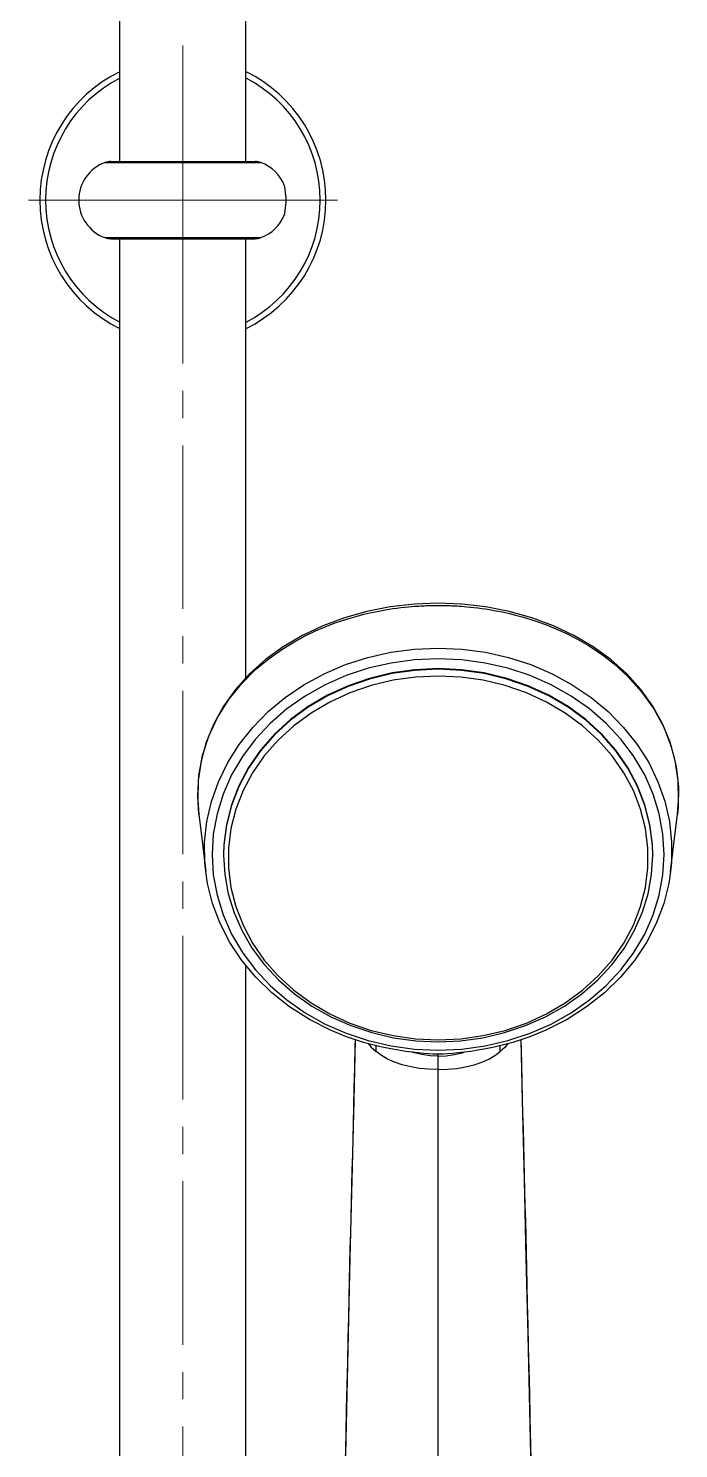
# Model space of a CAD drawing. Extents: x 0 to 3160, y 0 to 2315.
# Drawn here: x 903.9 to 1017.5, y 894 to 1142.2 of the extents above; entities that cross this region are included whole.
import ezdxf

# ---------------------------------------------------------------- set-up
doc = ezdxf.new("R2010")
doc.units = 0
doc.header["$LTSCALE"] = 3
doc.header["$MEASUREMENT"] = 0
doc.linetypes.add('CENTER2', pattern=[28.575, 19.05, -3.175, 3.175, -3.175])
doc.layers.add('Cneter', color=1, linetype='CENTER2', lineweight=13)
doc.layers.add('DEF_LAYER_ASSEM_MEMBER', color=7, linetype='CONTINUOUS')
doc.layers.add('MEMBER', color=7, linetype='CONTINUOUS')

msp = doc.modelspace()

# ---------------------------------------------------------------- linework, layer by layer
at = {"layer": 'Cneter', "lineweight": 5, "ltscale": 0.5}
for q in [(930.9, 1139.17), (903.9, 1112.17), (930.9, 556.63), (957.9, 1112.17)]:
    msp.add_line((930.9, 1112.17), q, dxfattribs=at)
at = {"layer": 'DEF_LAYER_ASSEM_MEMBER', "color": 7, "linetype": 'Continuous'}
for p, q in [((919.9, 1118.92), (919.9, 1193.17)), ((941.9, 1118.92), (941.9, 1193.17)), ((918.31, 1118.92), (943.5, 1118.92)), ((918.31, 1105.42), (943.5, 1105.42)), ((919.9, 836.43), (919.9, 1105.42)), ((941.9, 1028.67), (941.9, 1105.42)), ((941.9, 836.05), (941.9, 978.46))]:
    msp.add_line(p, q, dxfattribs=at)
at = {"layer": 'DEF_LAYER_ASSEM_MEMBER', "color": 9, "linetype": 'Continuous'}
for p, q in [((917.27, 1118.73), (944.54, 1118.73)), ((917.27, 1105.61), (944.54, 1105.61))]:
    msp.add_line(p, q, dxfattribs=at)
at = {"layer": 'DEF_LAYER_ASSEM_MEMBER', "color": 7, "linetype": 'Continuous'}
for centre, radius, start, end in [((930.9, 1112.17), 25, 116.1808, 243.8192), ((930.9, 1112.17), 25, 296.1808, 63.8192), ((919.7, 1112.17), 7, 110.3641, 249.6359), ((918.31, 1115.92), 3, 90, 110.3641), ((943.5, 1115.92), 3, 69.6359, 90), ((942.1, 1112.17), 7, 20.9248, 69.6359), ((942.1, 1112.17), 7, 290.3641, 339.0752), ((918.31, 1108.42), 3, 249.6359, 270), ((943.5, 1108.42), 3, 270, 290.3641)]:
    msp.add_arc(centre, radius, start, end, dxfattribs=at)
at = {"layer": 'DEF_LAYER_ASSEM_MEMBER', "color": 9, "linetype": 'Continuous'}
for start, end in [(117.3504, 242.6496), (297.3504, 62.6496)]:
    msp.add_arc((930.9, 1112.17), 24, start, end, dxfattribs=at)
at = {"layer": 'DEF_LAYER_ASSEM_MEMBER', "color": 7, "linetype": 'Continuous', "start_tangent": (0.233784, 0.972289), "end_tangent": (-0.233785, 0.972288)}
msp.add_spline([(948.64, 1109.67), (948.79, 1110.4), (948.93, 1112.17), (948.79, 1113.94), (948.64, 1114.67)], degree=3, dxfattribs=at)
at = {"layer": 'MEMBER', "color": 9, "linetype": 'Continuous'}
for p, q in [((933.68, 1011.62), (934.33, 1015.12)), ((933.48, 1008.07), (933.68, 1011.62)), ((933.68, 1004.81), (933.48, 1008.07)), ((938.05, 999.46), (938, 997.7)), ((989.95, 965.45), (990.05, 961.33)), ((975.5, 839.14), (975.5, 962.91))]:
    msp.add_line(p, q, dxfattribs=at)
at = {"layer": 'MEMBER', "color": 7, "linetype": 'Continuous'}
for p, q in [((940.4, 1009.06), (940.4, 1009.18)), ((938, 997.82), (938, 997.7)), ((1013, 997.82), (1013, 997.7))]:
    msp.add_line(p, q, dxfattribs=at)
for points in [[(975.5, 1041.71), (971.35, 1041.55), (967.14, 1041.07), (963.06, 1040.27), (959.13, 1039.18), (955.36, 1037.78), (951.78, 1036.09), (948.42, 1034.12), (945.33, 1031.87), (942.54, 1029.38), (940.09, 1026.66), (938, 1023.75), (936.3, 1020.68), (934.98, 1017.46), (934.08, 1014.15), (933.58, 1010.76), (933.49, 1007.32), (933.69, 1004.81)], [(1017.32, 1004.84), (1017.51, 1007.32), (1017.42, 1010.76), (1016.92, 1014.16), (1016.01, 1017.47), (1014.7, 1020.67), (1013, 1023.75), (1010.91, 1026.66), (1008.46, 1029.38), (1005.67, 1031.87), (1002.58, 1034.12), (999.22, 1036.09), (995.64, 1037.78), (991.87, 1039.18), (987.93, 1040.28), (983.85, 1041.07), (979.64, 1041.55), (975.5, 1041.71)], [(934.89, 994.83), (934.74, 996.38), (934.7, 999.99), (935.09, 1003.58), (935.89, 1007.1), (937.1, 1010.54), (938.72, 1013.87), (940.72, 1017.04), (943.09, 1020.03), (945.79, 1022.78), (948.79, 1025.27), (952.05, 1027.48), (955.57, 1029.39), (959.3, 1031), (963.22, 1032.26), (967.25, 1033.17), (971.36, 1033.72), (975.5, 1033.9)], [(975.5, 1033.9), (979.63, 1033.72), (983.74, 1033.17), (987.78, 1032.26), (991.69, 1031), (995.43, 1029.39), (998.94, 1027.48), (1002.21, 1025.27), (1005.21, 1022.78), (1007.91, 1020.03), (1010.28, 1017.04), (1012.28, 1013.87), (1013.89, 1010.54), (1015.1, 1007.11), (1015.91, 1003.58), (1016.29, 999.99), (1016.26, 996.38), (1016.11, 994.83)], [(975.5, 1032.03), (971.37, 1031.84), (967.29, 1031.28), (963.29, 1030.36), (959.43, 1029.07), (955.75, 1027.45), (952.28, 1025.5), (949.07, 1023.25), (946.14, 1020.71), (943.54, 1017.93), (941.29, 1014.93), (939.41, 1011.74), (937.93, 1008.39), (936.86, 1004.94), (936.21, 1001.4), (936, 997.82), (936.21, 994.25), (936.86, 990.71), (937.93, 987.25), (939.41, 983.91), (941.29, 980.72), (943.54, 977.72), (946.14, 974.93), (949.07, 972.4), (952.28, 970.15), (955.75, 968.2), (959.43, 966.57), (963.29, 965.29), (967.29, 964.36), (971.37, 963.8), (975.5, 963.62)], [(975.5, 1030.3), (971.44, 1030.11), (967.44, 1029.54), (963.52, 1028.6), (959.75, 1027.3), (956.16, 1025.65), (952.8, 1023.68), (949.71, 1021.4), (946.92, 1018.85), (944.46, 1016.05), (942.37, 1013.04), (940.66, 1009.84), (939.37, 1006.51), (938.49, 1003.08), (938.05, 999.58), (938, 997.82)], [(975.5, 963.62), (979.63, 963.8), (983.71, 964.36), (987.7, 965.29), (991.56, 966.57), (995.25, 968.2), (998.72, 970.15), (1001.93, 972.4), (1004.85, 974.93), (1007.45, 977.72), (1009.71, 980.72), (1011.58, 983.91), (1013.06, 987.25), (1014.13, 990.71), (1014.78, 994.25), (1015, 997.82), (1014.78, 1001.4), (1014.13, 1004.94), (1013.06, 1008.39), (1011.58, 1011.74), (1009.71, 1014.93), (1007.45, 1017.93), (1004.85, 1020.71), (1001.93, 1023.25), (998.72, 1025.5), (995.25, 1027.45), (991.56, 1029.07), (987.7, 1030.36), (983.71, 1031.28), (979.63, 1031.84), (975.5, 1032.03)], [(1013, 997.82), (1012.94, 999.58), (1012.5, 1003.08), (1011.63, 1006.51), (1010.33, 1009.84), (1008.63, 1013.04), (1006.54, 1016.05), (1004.08, 1018.85), (1001.29, 1021.4), (998.19, 1023.68), (994.83, 1025.65), (991.24, 1027.3), (987.47, 1028.6), (983.56, 1029.54), (979.55, 1030.11), (975.5, 1030.3)], [(933.68, 1004.81), (934.07, 1001.62), (934.48, 998.17), (934.89, 994.83)], [(1016.11, 994.83), (1016.93, 1001.62), (1017.32, 1004.83)], [(938, 997.7), (938.2, 994.3), (938.81, 990.94), (939.83, 987.65), (941.23, 984.46), (943.01, 981.42), (945.14, 978.56), (947.61, 975.9), (950.38, 973.48), (953.43, 971.33), (956.73, 969.47), (960.23, 967.92), (963.9, 966.69), (967.69, 965.81), (971.57, 965.27), (975.5, 965.09)], [(975.5, 965.09), (979.42, 965.27), (983.31, 965.81), (987.1, 966.69), (990.77, 967.92), (994.27, 969.47), (997.56, 971.33), (1000.61, 973.49), (1003.39, 975.9), (1005.86, 978.56), (1007.99, 981.42), (1009.77, 984.46), (1011.17, 987.64), (1012.18, 990.94), (1012.79, 994.3), (1013, 997.7)], [(956.71, 967.1), (952.99, 968.99), (949.55, 971.19), (946.43, 973.66), (943.65, 976.37), (941.21, 979.3), (939.11, 982.45), (937.4, 985.79), (936.09, 989.25), (935.21, 992.78), (934.89, 994.83)], [(1016.11, 994.83), (1015.79, 992.78), (1014.91, 989.25), (1013.6, 985.79), (1011.89, 982.46), (1009.79, 979.3), (1007.35, 976.37), (1004.57, 973.66), (1001.44, 971.19), (998.01, 968.99), (994.29, 967.1)], [(965.74, 964.14), (962.48, 964.98), (959.5, 965.96), (956.71, 967.1)], [(961.02, 965.46), (960.77, 954.84), (960.42, 940.98), (960.09, 927.34), (959.78, 913.95), (959.48, 900.78), (959.19, 887.84), (958.93, 875.17), (958.69, 862.78), (958.47, 850.7), (958.26, 839.14)], [(994.29, 967.1), (991.5, 965.96), (988.52, 964.98), (985.26, 964.14)], [(992.73, 839.14), (992.53, 850.71), (992.3, 862.79), (992.06, 875.18), (991.8, 887.86), (991.52, 900.79), (991.22, 913.96), (990.9, 927.35), (990.57, 940.99), (990.23, 954.85), (989.98, 965.46)], [(974.57, 962.94), (973.89, 962.98), (972.98, 963.05), (972, 963.15), (970.94, 963.27), (969.79, 963.42), (968.55, 963.61), (967.2, 963.85), (965.74, 964.14)], [(975.5, 962.91), (974.73, 962.93), (974.57, 962.94)], [(976.42, 962.94), (976.27, 962.93), (975.5, 962.91)], [(985.26, 964.14), (983.8, 963.85), (982.45, 963.61), (981.2, 963.42), (980.06, 963.27), (979, 963.15), (978.01, 963.05), (977.11, 962.98), (976.42, 962.94)]]:
    msp.add_lwpolyline(points, dxfattribs=at)
at = {"layer": 'MEMBER', "color": 9, "linetype": 'Continuous'}
for points in [[(934.33, 1015.12), (935.43, 1018.51), (936.96, 1021.78), (938.91, 1024.88), (941.21, 1027.72), (943.6, 1030.12), (945.95, 1032.07), (948.17, 1033.65), (950.28, 1034.95), (952.25, 1036.02), (954.08, 1036.89), (955.77, 1037.62), (957.33, 1038.22), (958.79, 1038.72), (960.13, 1039.14), (961.36, 1039.49), (962.5, 1039.79), (963.55, 1040.03), (964.53, 1040.24), (965.42, 1040.42), (966.22, 1040.56), (966.94, 1040.68), (967.6, 1040.78), (968.29, 1040.87), (969, 1040.96), (969.7, 1041.04), (970.32, 1041.1), (970.86, 1041.15), (971.34, 1041.19), (971.76, 1041.22), (972.14, 1041.24), (972.49, 1041.26), (972.81, 1041.28), (973.1, 1041.29), (973.35, 1041.3), (973.58, 1041.31), (973.8, 1041.32), (974.01, 1041.32), (974.23, 1041.33), (974.45, 1041.33), (974.66, 1041.34), (974.86, 1041.34), (975.04, 1041.34), (975.21, 1041.34), (975.36, 1041.34), (975.5, 1041.35)], [(975.5, 1041.35), (975.64, 1041.34), (975.78, 1041.34), (975.94, 1041.34), (976.12, 1041.34), (976.31, 1041.34), (976.53, 1041.34), (976.75, 1041.33), (976.96, 1041.33), (977.18, 1041.32), (977.39, 1041.31), (977.62, 1041.3), (977.87, 1041.29), (978.16, 1041.28), (978.47, 1041.26), (978.81, 1041.25), (979.17, 1041.22), (979.58, 1041.19), (980.03, 1041.16), (980.53, 1041.11), (981.11, 1041.06), (981.76, 1040.99), (982.44, 1040.91), (983.12, 1040.82), (983.78, 1040.72), (984.47, 1040.61), (985.22, 1040.48), (986.05, 1040.33), (986.95, 1040.14), (987.94, 1039.92), (989.02, 1039.65), (990.2, 1039.34), (991.49, 1038.95), (992.9, 1038.49), (994.42, 1037.94), (996.05, 1037.28), (997.81, 1036.48), (999.72, 1035.5), (1001.78, 1034.32), (1003.95, 1032.88), (1006.25, 1031.11), (1008.64, 1028.93), (1011.03, 1026.27), (1013.17, 1023.25), (1014.91, 1020.04), (1016.22, 1016.69), (1017.07, 1013.22), (1017.48, 1009.67), (1017.44, 1006.1), (1017.32, 1004.83)], [(975.5, 1030.18), (971.44, 1029.99), (967.44, 1029.42), (963.52, 1028.48), (959.75, 1027.18), (956.16, 1025.53), (952.8, 1023.56), (949.71, 1021.28), (946.92, 1018.73), (944.46, 1015.93), (942.37, 1012.92), (940.66, 1009.72), (939.37, 1006.39), (938.49, 1002.96), (938.05, 999.46)], [(1013, 997.7), (1012.94, 999.46), (1012.5, 1002.96), (1011.63, 1006.39), (1010.33, 1009.72), (1008.63, 1012.92), (1006.54, 1015.93), (1004.08, 1018.73), (1001.29, 1021.28), (998.19, 1023.56), (994.83, 1025.53), (991.24, 1027.18), (987.47, 1028.48), (983.56, 1029.42), (979.55, 1029.99), (975.5, 1030.18)], [(975.5, 1029), (971.53, 1028.81), (967.61, 1028.26), (963.78, 1027.34), (960.09, 1026.06), (956.58, 1024.45), (953.29, 1022.52), (950.26, 1020.29), (947.52, 1017.79), (945.12, 1015.05), (943.07, 1012.1), (941.4, 1008.98), (940.13, 1005.72), (939.28, 1002.36), (938.85, 998.94), (938.85, 995.49), (939.28, 992.07), (940.13, 988.71), (941.4, 985.45), (943.07, 982.33), (945.12, 979.38), (947.52, 976.64), (950.26, 974.14), (953.29, 971.91), (956.58, 969.98), (960.09, 968.37), (963.78, 967.09), (967.61, 966.17), (971.53, 965.61), (975.5, 965.43)], [(975.5, 965.43), (979.47, 965.61), (983.39, 966.17), (987.22, 967.09), (990.91, 968.37), (994.42, 969.98), (997.71, 971.91), (1000.74, 974.14), (1003.47, 976.64), (1005.88, 979.38), (1007.93, 982.33), (1009.6, 985.45), (1010.86, 988.71), (1011.72, 992.07), (1012.15, 995.49), (1012.15, 998.94), (1011.72, 1002.36), (1010.86, 1005.72), (1009.6, 1008.98), (1007.93, 1012.1), (1005.88, 1015.05), (1003.47, 1017.79), (1000.74, 1020.29), (997.71, 1022.52), (994.42, 1024.45), (990.91, 1026.06), (987.22, 1027.34), (983.39, 1028.26), (979.47, 1028.81), (975.5, 1029)], [(959.3, 891.77), (959.4, 896.55), (959.5, 900.91), (959.59, 905.02), (959.69, 909.12), (959.78, 913.18), (959.87, 916.97), (959.95, 920.37), (960.02, 923.37), (960.09, 926.16), (960.15, 928.91), (960.22, 931.68), (960.29, 934.44), (960.35, 937.17), (960.42, 939.91), (960.49, 942.65), (960.56, 945.4), (960.63, 948.11), (960.7, 950.84), (960.77, 953.77), (960.85, 956.99), (960.93, 960.53), (961.02, 964.39), (961.04, 965.45)], [(963.29, 964.77), (963.82, 964.18), (964.65, 963.38)], [(964.65, 963.38), (964.68, 964.24), (964.69, 964.41)], [(975.5, 960.24), (973.86, 960.29), (972.25, 960.45), (970.7, 960.72), (969.22, 961.08), (967.86, 961.54), (966.63, 962.08), (965.58, 962.68), (964.65, 963.38)], [(975.5, 962.59), (974.11, 962.65), (972.64, 962.86), (971.05, 963.23), (970.94, 963.27)], [(975.5, 960.24), (977.14, 960.29), (978.75, 960.45), (980.3, 960.72), (981.77, 961.08), (983.13, 961.54), (984.36, 962.08), (985.42, 962.68), (986.35, 963.38)], [(975.5, 962.59), (976.88, 962.65), (978.35, 962.86), (979.95, 963.23), (980.06, 963.27)], [(986.35, 963.38), (986.32, 964.24), (986.31, 964.41)], [(987.7, 964.77), (987.18, 964.18), (986.35, 963.38)], [(990.05, 961.33), (990.12, 958.12), (990.2, 955.17), (990.26, 952.44), (990.33, 949.8), (990.46, 944.45)], [(990.46, 944.45), (990.53, 941.76), (990.59, 939.09), (990.66, 936.43), (990.73, 933.75), (990.79, 931.06), (990.86, 928.38), (990.92, 925.63), (990.99, 922.63), (991.07, 919.27), (991.16, 915.59), (991.25, 911.75), (991.34, 907.85), (991.43, 903.82), (991.53, 899.44), (991.64, 894.57), (991.75, 889.1), (991.88, 882.95), (992.02, 876.04), (992.18, 868.25), (992.34, 859.39), (992.52, 849.4), (992.7, 839.14)]]:
    msp.add_lwpolyline(points, dxfattribs=at)

doc.saveas('drawing.dxf')
